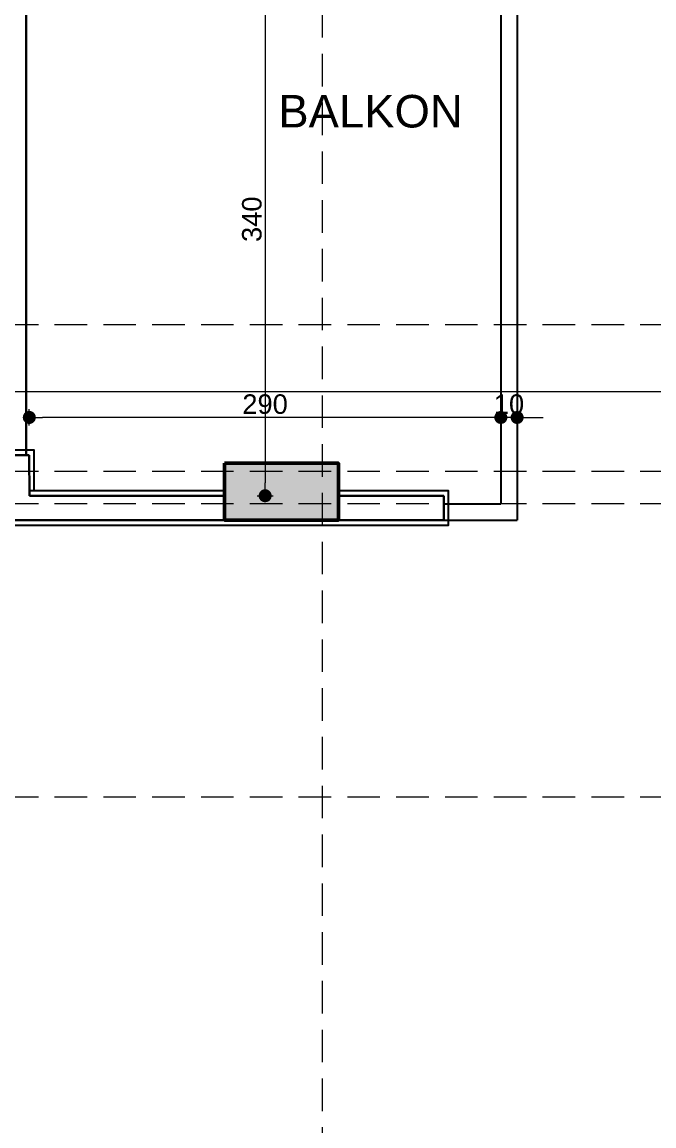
# Model space of a CAD drawing. Header units: millimetres. Extents: x 38129 to 72024, y -56282 to 16512.
# Drawn here: x 49610 to 49998, y -45153 to -44474 of the extents above; entities that cross this region are included whole.
import ezdxf

# ---------------------------------------------------------------- set-up
doc = ezdxf.new("R2010")
doc.units = ezdxf.units.MM
doc.linetypes.add('HIDDEN', pattern=[0.375, 0.25, -0.125])
for name, color, linetype, lineweight in [('AKS', 55, 'HIDDEN', 0), ('COLUMN4', 3, 'Continuous', 50), ('DIŞÖLÇÜ', 37, 'Continuous', 0), ('DUVAR', 255, 'Continuous', 30), ('mahal', 7, 'Continuous', 5), ('pencere', 195, 'Continuous', 30), ('pencere+KAPI', 1, 'Continuous', 0), ('TARAMA', 252, 'Continuous', 0), ('ölçü İÇ', 31, 'Continuous', 0)]:
    doc.layers.add(name, color=color, linetype=linetype, lineweight=lineweight)
doc.layers.add('balkon', color=171, linetype='Continuous')
doc.layers.add('sıva', color=41, linetype='Continuous')
doc.styles.add('icdisolcu_yazi', font='arial.ttf')
doc.styles.get("Standard").update_dxf_attribs({"font": 'arial.ttf'})
doc.dimstyles.new('İç Ölçü', dxfattribs={"dimtxt": 12, "dimasz": 8, "dimexe": 5, "dimexo": 0, "dimgap": 2, "dimtad": 1, "dimdec": 0, "dimzin": 12, "dimdsep": 46, "dimtxsty": 'icdisolcu_yazi', "dimblk": 'DOT', "dimcen": 8, "dimdle": 5, "dimclrd": 256, "dimclre": 256, "dimclrt": 7, "dimadec": 0, "dimazin": 3, "dimtfac": 1, "dimtdec": 0, "dimtix": 1, "dimtmove": 2, "dimatfit": 3, "dimldrblk": 'DOT', "dimfxl": 0, "dimtolj": 1, "dimtzin": 0, "dimlwd": -1, "dimlwe": -1, "dimarcsym": 0})

# ---------------------------------------------------------------- blocks, each defined once
blk = doc.blocks.new('wertertw')
at = {"layer": 'TARAMA', "lineweight": -3}
h = blk.add_hatch(dxfattribs=at)
h.set_pattern_fill('ANSI33', color=256, scale=2.5, style=0)
h.set_pattern_definition([(45, (-86643.698, -32547.66), (-11.2253202, 11.2253202), []), (45, (-86632.472, -32547.66), (-11.2253202, 11.2253202), [7.9375, -3.96875])])
h.paths.add_polyline_path([(-616.25, 351.94), (-616.25, -88.06), (-306.25, -88.06), (-306.25, -68.06), (-596.25, -68.06), (-596.25, 331.94), (-306.25, 331.94), (-306.25, 351.94)])
h.paths.add_polyline_path([(38.75, -338.06), (78.75, -338.06), (78.75, -378.06), (38.75, -378.06)])
h.paths.add_polyline_path([(-471.25, -318.06), (-441.25, -318.06), (-441.25, -378.06), (-471.25, -378.06)])
h.paths.add_polyline_path([(-961.25, -318.06), (-931.25, -318.06), (-931.25, -378.06), (-961.25, -378.06)])
h.paths.add_polyline_path([(343.75, -163.06), (413.75, -163.06), (413.75, -198.06), (343.75, -198.06)])
h.paths.add_polyline_path([(8.75, -163.06), (78.75, -163.06), (78.75, -198.06), (8.75, -198.06)])
h.paths.add_polyline_path([(-1036.25, -148.06), (-906.25, -148.06), (-906.25, -178.06), (-1036.25, -178.06)])
h.paths.add_polyline_path([(-976.25, 256.94), (-916.25, 256.94), (-916.25, 226.94), (-976.25, 226.94)])
h.paths.add_polyline_path([(343.75, 459.44), (413.75, 459.44), (413.75, 424.44), (343.75, 424.44)])
h.paths.add_polyline_path([(8.75, 459.44), (78.75, 459.44), (78.75, 424.44), (8.75, 424.44)])
h.paths.add_polyline_path([(-616.25, 531.94), (-306.25, 531.94), (-306.25, 511.94), (-616.25, 511.94)])
h.paths.add_polyline_path([(-976.25, 656.94), (-916.25, 656.94), (-916.25, 626.94), (-976.25, 626.94)])
h.paths.add_polyline_path([(-616.25, 971.94), (-306.25, 971.94), (-306.25, 951.94), (-616.25, 951.94)])
h.paths.add_polyline_path([(343.75, 1081.94), (413.75, 1081.94), (413.75, 1046.94), (343.75, 1046.94)])
h.paths.add_polyline_path([(8.75, 1081.94), (78.75, 1081.94), (78.75, 1046.94), (8.75, 1046.94)])
h.paths.add_polyline_path([(-1036.25, 1061.94), (-906.25, 1061.94), (-906.25, 1031.94), (-1036.25, 1031.94)])
h.paths.add_polyline_path([(-931.25, 1286.94), (-901.25, 1286.94), (-901.25, 1226.94), (-931.25, 1226.94)])
h.paths.add_polyline_path([(68.75, 1332.04), (108.75, 1332.04), (108.75, 1292.04), (68.75, 1292.04)])
h.paths.add_polyline_path([(-511.25, 1332.04), (-481.25, 1332.04), (-481.25, 1252.04), (-511.25, 1252.04)])
at = {"layer": 'COLUMN4', "color": 3}
blk.add_lwpolyline([(343.75, -163.06), (413.75, -163.06), (413.75, -198.06), (343.75, -198.06)], close=True, dxfattribs=at)
blk = doc.blocks.new('_Dot')
at = {"color": 0, "lineweight": -2}
blk.add_line((-0.5, 0), (-1, 0), dxfattribs=at)
at = {"color": 0, "lineweight": 30, "const_width": 0.5}
blk.add_lwpolyline([(-0.25, 0, 1), (0.25, 0, 1)], format="xyb", close=True, dxfattribs=at)
blk = doc.blocks.new('*D483')
at = {"layer": 'Defpoints', "color": 0, "lineweight": 120, "transparency": 16777216}
for p in [(49737.42, -44425.43), (49684.4, -44765.44), (49759.09, -44765.44)]:
    blk.add_point(p, dxfattribs=at)
at = {"layer": 'ölçü İÇ', "transparency": 16777216}
for p, q in [((49754.09, -44425.43), (49764.09, -44425.43)), ((49754.09, -44765.44), (49764.09, -44765.44))]:
    blk.add_line(p, q, dxfattribs=at)
at = {"layer": 'ölçü İÇ', "linetype": 'Continuous', "transparency": 16777216}
blk.add_line((49759.09, -44433.43), (49759.09, -44757.44), dxfattribs=at)
at = {"layer": 'ölçü İÇ', "transparency": 16777216, "xscale": 8, "yscale": 8, "zscale": 8}
for p, rotation in [((49759.09, -44425.43), 90), ((49759.09, -44765.44), 270)]:
    blk.add_blockref('_Dot', p, dxfattribs=dict(at, rotation=rotation))
at = {"layer": 'ölçü İÇ', "color": 7, "transparency": 16777216, "insert": (49750.96, -44595.44), "char_height": 12, "attachment_point": 5, "rotation": 90, "style": 'icdisolcu_yazi'}
blk.add_mtext('\\A1;340', dxfattribs=at)
blk = doc.blocks.new('*D486')
at = {"layer": 'Defpoints', "color": 0, "lineweight": 120, "transparency": 16777216}
for p in [(49903.97, -44717.31), (49903.97, -44717.31), (49913.97, -44717.31)]:
    blk.add_point(p, dxfattribs=at)
at = {"layer": 'ölçü İÇ', "transparency": 16777216}
for p, q in [((49903.97, -44717.31), (49903.97, -44712.31)), ((49913.97, -44717.31), (49913.97, -44712.31))]:
    blk.add_line(p, q, dxfattribs=at)
at = {"layer": 'ölçü İÇ', "linetype": 'Continuous', "transparency": 16777216}
for p, q in [((49895.97, -44717.31), (49887.97, -44717.31)), ((49913.97, -44717.31), (49903.97, -44717.31)), ((49921.97, -44717.31), (49929.97, -44717.31))]:
    blk.add_line(p, q, dxfattribs=at)
at = {"layer": 'ölçü İÇ', "transparency": 16777216, "xscale": 8, "yscale": 8, "zscale": 8}
blk.add_blockref('_Dot', (49903.97, -44717.31), dxfattribs=at)
at = {"layer": 'ölçü İÇ', "transparency": 16777216, "xscale": 8, "yscale": 8, "zscale": 8, "rotation": 180}
blk.add_blockref('_Dot', (49913.97, -44717.31), dxfattribs=at)
at = {"layer": 'ölçü İÇ', "color": 7, "transparency": 16777216, "insert": (49908.97, -44709.18), "char_height": 12, "attachment_point": 5, "style": 'icdisolcu_yazi'}
blk.add_mtext('\\A1;10', dxfattribs=at)
blk = doc.blocks.new('*D487')
at = {"layer": 'Defpoints', "color": 0, "lineweight": 120, "transparency": 16777216}
for p in [(49614.13, -44717.31), (49903.97, -44717.31), (49614.13, -44740.44)]:
    blk.add_point(p, dxfattribs=at)
at = {"layer": 'ölçü İÇ', "transparency": 16777216}
for p, q in [((49614.13, -44722.31), (49614.13, -44712.31)), ((49903.97, -44717.31), (49903.97, -44712.31))]:
    blk.add_line(p, q, dxfattribs=at)
at = {"layer": 'ölçü İÇ', "linetype": 'Continuous', "transparency": 16777216}
blk.add_line((49895.97, -44717.31), (49622.13, -44717.31), dxfattribs=at)
at = {"layer": 'ölçü İÇ', "transparency": 16777216, "xscale": 8, "yscale": 8, "zscale": 8, "rotation": 180}
blk.add_blockref('_Dot', (49614.13, -44717.31), dxfattribs=at)
at = {"layer": 'ölçü İÇ', "transparency": 16777216, "xscale": 8, "yscale": 8, "zscale": 8}
blk.add_blockref('_Dot', (49903.97, -44717.31), dxfattribs=at)
at = {"layer": 'ölçü İÇ', "color": 7, "transparency": 16777216, "insert": (49759.05, -44709.18), "char_height": 12, "attachment_point": 5, "style": 'icdisolcu_yazi'}
blk.add_mtext('\\A1;290', dxfattribs=at)

msp = doc.modelspace()

# ---------------------------------------------------------------- linework, layer by layer
at = {"layer": 'AKS', "ltscale": 80}
for p, q in [((49794.09, -42903.74), (49794.09, -45280.38)), ((50129.67, -44660.43), (48049.48, -44660.43)), ((50129.67, -44750.6), (48049.48, -44750.6)), ((50129.67, -44770.44), (48049.48, -44770.44)), ((50129.67, -44950.75), (48049.48, -44950.75))]:
    msp.add_line(p, q, dxfattribs=at)
at = {"layer": 'balkon'}
for p, q in [((49903.97, -44425.43), (49903.97, -44770.44)), ((49913.97, -44425.43), (49913.97, -44780.44)), ((49913.97, -44425.43), (49913.97, -44780.44)), ((49868.87, -44770.44), (49903.97, -44770.44)), ((49868.87, -44780.44), (49913.97, -44780.44))]:
    msp.add_line(p, q, dxfattribs=at)
at = {"layer": 'DUVAR'}
for p, q in [((49599.14, -44740.44), (49614.13, -44740.44)), ((49614.14, -44765.44), (49614.13, -44740.44)), ((49614.14, -44765.44), (49734.14, -44765.44)), ((49614.14, -44765.44), (49734.14, -44765.44)), ((49804.14, -44765.44), (49868.87, -44765.44)), ((49868.87, -44765.44), (49868.87, -44780.44)), ((49599.23, -44780.44), (49868.87, -44780.44))]:
    msp.add_line(p, q, dxfattribs=at)
at = {"layer": 'pencere'}
msp.add_line((49612.14, -44450.43), (49612.13, -44740.44), dxfattribs=at)
at = {"layer": 'pencere+KAPI', "linetype": 'HIDDEN'}
msp.add_line((50097.86, -44701.51), (48109.43, -44701.51), dxfattribs=at)
at = {"layer": 'sıva'}
for points in [[(49734.14, -44762.44), (49617.14, -44762.44), (49617.14, -44737.44), (49596.14, -44737.44), (49596.14, -44757.44), (49472.14, -44757.43), (49472.14, -44742.43), (49469.14, -44742.43), (49396.14, -44742.43), (49396.14, -44745.43), (49396.14, -44757.43)], [(49444.17, -44783.46), (49426.03, -44783.49), (49426.03, -44783.49), (49452.03, -44783.5), (49452.03, -44783.45), (49871.87, -44783.45), (49871.87, -44762.44), (49804.14, -44762.44)], [(49734.14, -44762.44), (49614.14, -44762.44)]]:
    msp.add_lwpolyline(points, dxfattribs=at)

# ---------------------------------------------------------------- block references
at = {"layer": 'DIŞÖLÇÜ'}
msp.add_blockref('wertertw', (49390.39, -44582.37), dxfattribs=at)

# ---------------------------------------------------------------- texts
at = {"layer": 'mahal', "insert": (49767.17, -44519.03), "char_height": 20, "attachment_point": 1}
msp.add_mtext_dynamic_manual_height_columns('BALKON', width=275.1074, gutter_width=12.5, heights=[0], dxfattribs=at)

# ---------------------------------------------------------------- dimensions: what is measured, and where the dimension line sits
at = {"layer": 'ölçü İÇ'}
dim = msp.add_linear_dim(base=(49759.09, -44765.44), p1=(49737.42, -44425.43), p2=(49684.4, -44765.44), angle=90, dimstyle='İç Ölçü', dxfattribs=at)
dim.commit()
dim.dimension.update_dxf_attribs({"geometry": '*D483', "text_midpoint": (49750.96, -44595.44)})
for base, p1, p2, picture, middle in [((49614.13, -44717.31), (49903.97, -44717.31), (49614.13, -44740.44), '*D487', (49759.05, -44709.18)), ((49903.97, -44717.31), (49913.97, -44717.31), (49903.97, -44717.31), '*D486', (49908.97, -44709.18))]:
    dim = msp.add_linear_dim(base=base, p1=p1, p2=p2, dimstyle='İç Ölçü', dxfattribs=at)
    dim.commit()
    dim.dimension.update_dxf_attribs({"geometry": picture, "text_midpoint": middle})

doc.saveas('drawing.dxf')
